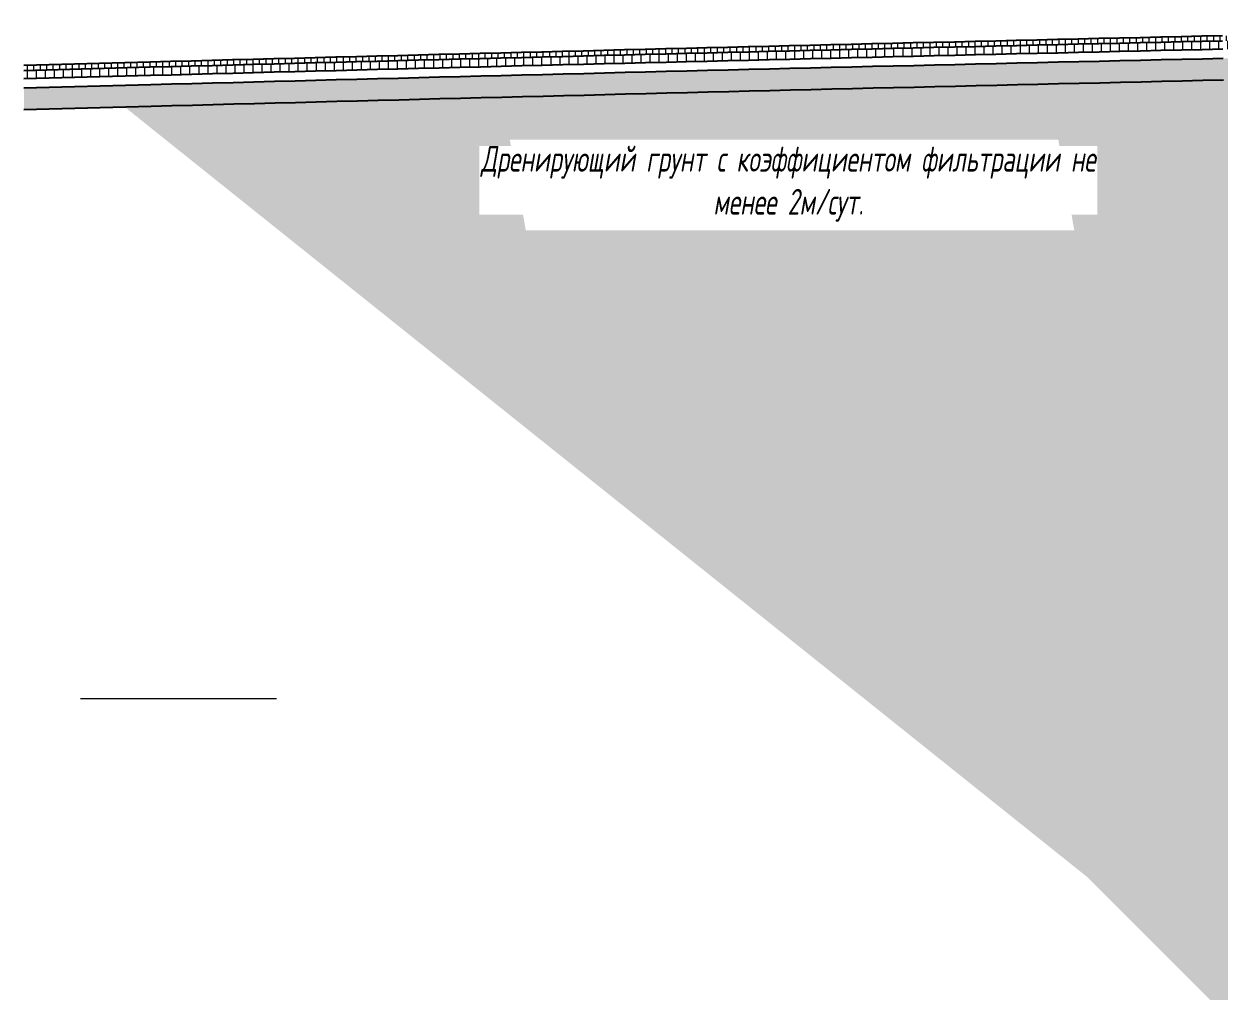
# Model space of a CAD drawing. Header units: millimetres. Extents: x 6546658 to 12951752, y -1354198 to 1102852.
# Drawn here: x 11531913 to 11543500, y 359 to 9823 of the extents above; entities that cross this region are included whole.
import ezdxf

# ---------------------------------------------------------------- set-up
doc = ezdxf.new("R2010")
doc.units = ezdxf.units.MM
doc.layers.get('Defpoints').update_dxf_attribs({"color": 254, "lineweight": 0})
doc.layers.add('Красный профиль', color=1, linetype='Continuous')
doc.layers.add('Основная', color=7, linetype='Continuous')
doc.layers.add('ТекстРазмеры', color=103, linetype='Continuous', lineweight=20)
doc.layers.add('Штриховка', color=2, linetype='Continuous', lineweight=5)
doc.styles.add('ГОСТ 2.304', font='CS_Gost2304.shx', dxfattribs={"width": 0.84, "oblique": 10})

msp = doc.modelspace()

# ---------------------------------------------------------------- hatches: boundary and pattern name
at = {"layer": 'Штриховка', "ltscale": 100, "transparency": 33554687}
h = msp.add_hatch(dxfattribs=at)
h.set_pattern_fill('ANSI31', color=256, scale=500, angle=45)
h.set_pattern_definition([(90, (5613010.597, -1940036.48), (-62.5, 0), [])])
h.paths.add_polyline_path([(11545532.8, 9751.1), (11545732.7, 9755.4), (11545854.4, 9758), (11545932.7, 9759.7), (11546132.6, 9764), (11546332.5, 9768.3), (11546532.5, 9772.5), (11546732.4, 9776.8), (11546932.3, 9781), (11547132.3, 9785.2), (11547332.2, 9789.4), (11547532.1, 9793.6), (11547732.1, 9797.8), (11547932, 9801.9), (11548131.9, 9806), (11548331.9, 9810.1), (11548531.8, 9814.2), (11548731.7, 9818.3), (11548931.7, 9822.4), (11548953.2, 9822.8), (11548953.2, 9772.8), (11548932.7, 9772.4), (11548732.8, 9768.3), (11548532.8, 9764.3), (11548332.9, 9760.2), (11548133, 9756), (11547933, 9751.9), (11547733.1, 9747.8), (11547533.2, 9743.6), (11547333.2, 9739.4), (11547133.3, 9735.2), (11546933.4, 9731), (11546733.4, 9726.8), (11546533.5, 9722.6), (11546333.6, 9718.3), (11546133.7, 9714), (11545933.7, 9709.7), (11545855.5, 9708), (11545733.8, 9705.4), (11545533.9, 9701.1), (11545333.9, 9696.8), (11545134, 9692.4), (11544934.1, 9688), (11544734.1, 9683.6), (11544534.2, 9679.2), (11544334.3, 9674.8), (11544134.4, 9670.4), (11543934.4, 9665.9), (11543734.5, 9661.5), (11543534.6, 9657), (11543334.6, 9652.5), (11543134.7, 9648), (11542934.8, 9643.5), (11542734.8, 9638.9), (11542534.9, 9634.3), (11542335, 9629.8), (11542135, 9625.2), (11541935.1, 9620.6), (11541735.2, 9615.9), (11541535.3, 9611.3), (11541335.3, 9606.6), (11541135.4, 9602), (11540935.5, 9597.3), (11540735.5, 9592.6), (11540535.6, 9587.8), (11540335.7, 9583.1), (11540135.7, 9578.3), (11539935.8, 9573.6), (11539735.9, 9568.8), (11539536, 9564), (11539336, 9559.2), (11539136.1, 9554.3), (11538936.2, 9549.5), (11538736.2, 9544.6), (11538536.3, 9539.7), (11538336.4, 9534.8), (11538136.4, 9529.9), (11537936.5, 9525), (11537736.6, 9520.1), (11537536.6, 9515.1), (11537336.7, 9510.1), (11537136.8, 9505.1), (11536936.9, 9500.1), (11536736.9, 9495.1), (11536537, 9490), (11536337.1, 9485), (11536137.1, 9479.9), (11535937.2, 9474.8), (11535737.3, 9469.7), (11535537.3, 9464.6), (11535337.4, 9459.5), (11535137.5, 9454.3), (11534937.5, 9449.1), (11534737.6, 9443.9), (11534697.8, 9442.9), (11534697.8, 9492.9), (11534736.3, 9493.9), (11534936.3, 9499.1), (11535136.2, 9504.3), (11535336.1, 9509.4), (11535536.1, 9514.6), (11535736, 9519.7), (11535935.9, 9524.8), (11536135.9, 9529.9), (11536335.8, 9535), (11536535.7, 9540), (11536735.7, 9545.1), (11536935.6, 9550.1), (11537135.5, 9555.1), (11537335.5, 9560.1), (11537535.4, 9565.1), (11537735.3, 9570), (11537935.3, 9575), (11538135.2, 9579.9), (11538335.1, 9584.8), (11538535.1, 9589.7), (11538735, 9594.6), (11538934.9, 9599.5), (11539134.9, 9604.3), (11539334.8, 9609.2), (11539534.8, 9614), (11539734.7, 9618.8), (11539934.6, 9623.6), (11540134.6, 9628.3), (11540334.5, 9633.1), (11540534.4, 9637.8), (11540734.4, 9642.6), (11540934.3, 9647.3), (11541134.2, 9651.9), (11541334.2, 9656.6), (11541534.1, 9661.3), (11541734, 9665.9), (11541934, 9670.5), (11542133.9, 9675.2), (11542333.8, 9679.8), (11542533.8, 9684.3), (11542733.7, 9688.9), (11542933.6, 9693.4), (11543133.6, 9698), (11543333.5, 9702.5), (11543533.4, 9707), (11543733.4, 9711.5), (11543933.3, 9715.9), (11544133.2, 9720.4), (11544333.2, 9724.8), (11544533.1, 9729.2), (11544733, 9733.6), (11544933, 9738), (11545132.9, 9742.4), (11545332.9, 9746.7)])
h.paths.add_polyline_path([(11531913, 9369.2), (11531913, 9419.2), (11533136.8, 9451.9), (11533336.8, 9457.2), (11533536.7, 9462.5), (11533736.6, 9467.8), (11533936.6, 9473), (11534136.5, 9478.3), (11534336.5, 9483.5), (11534536.4, 9488.7), (11534697.8, 9492.9), (11534697.8, 9442.9), (11534537.7, 9438.7), (11534337.8, 9433.5), (11534137.8, 9428.3), (11533937.9, 9423), (11533738, 9417.8), (11533538, 9412.5), (11533338.1, 9407.2), (11533138.2, 9401.9)])
h = msp.add_hatch(dxfattribs=at)
h.set_pattern_fill('ANSI31', color=256, scale=700, angle=45)
h.set_pattern_definition([(90, (5613010.6, -1940036.48), (-87.5, 0), [])])
h.paths.add_polyline_path([(11545134, 9692.4), (11545333.9, 9696.8), (11545533.9, 9701.1), (11545733.8, 9705.4), (11545855.5, 9708), (11545933.7, 9709.7), (11546133.7, 9714), (11546333.6, 9718.3), (11546533.5, 9722.6), (11546733.4, 9726.8), (11546933.4, 9731), (11547133.3, 9735.2), (11547333.2, 9739.4), (11547533.2, 9743.6), (11547733.1, 9747.8), (11547933, 9751.9), (11548133, 9756), (11548332.9, 9760.2), (11548532.8, 9764.3), (11548732.8, 9768.3), (11548932.7, 9772.4), (11548953.2, 9772.8), (11548953.2, 9692.8), (11548934.3, 9692.4), (11548734.4, 9688.4), (11548534.5, 9684.3), (11548334.5, 9680.2), (11548134.6, 9676.1), (11547934.7, 9671.9), (11547734.8, 9667.8), (11547534.8, 9663.6), (11547334.9, 9659.4), (11547135, 9655.2), (11546935.1, 9651), (11546735.1, 9646.8), (11546535.2, 9642.6), (11546335.3, 9638.3), (11546135.4, 9634), (11545935.4, 9629.7), (11545857.2, 9628.1), (11545735.5, 9625.4), (11545535.6, 9621.1), (11545335.7, 9616.8), (11545135.7, 9612.4), (11544935.8, 9608.1), (11544735.9, 9603.7), (11544536, 9599.3), (11544336.1, 9594.8), (11544136.1, 9590.4), (11543936.2, 9586), (11543736.3, 9581.5), (11543536.4, 9577), (11543336.4, 9572.5), (11543136.5, 9568), (11542936.6, 9563.5), (11542736.7, 9558.9), (11542536.7, 9554.4), (11542336.8, 9549.8), (11542136.9, 9545.2), (11541937, 9540.6), (11541737, 9536), (11541537.1, 9531.3), (11541337.2, 9526.7), (11541137.3, 9522), (11540937.3, 9517.3), (11540737.4, 9512.6), (11540537.5, 9507.9), (11540337.6, 9503.1), (11540137.6, 9498.4), (11539937.7, 9493.6), (11539737.8, 9488.8), (11539537.9, 9484), (11539337.9, 9479.2), (11539138, 9474.4), (11538938.1, 9469.5), (11538738.2, 9464.6), (11538538.3, 9459.8), (11538338.3, 9454.9), (11538138.4, 9450), (11537938.5, 9445), (11537738.6, 9440.1), (11537538.6, 9435.1), (11537338.7, 9430.1), (11537138.8, 9425.1), (11536938.9, 9420.1), (11536738.9, 9415.1), (11536539, 9410.1), (11536339.1, 9405), (11536139.2, 9399.9), (11535939.2, 9394.8), (11535739.3, 9389.7), (11535539.4, 9384.6), (11535339.5, 9379.5), (11535139.5, 9374.3), (11534939.6, 9369.2), (11534739.7, 9364), (11534697.8, 9362.9), (11534697.8, 9442.9), (11534737.6, 9443.9), (11534937.5, 9449.1), (11535137.5, 9454.3), (11535337.4, 9459.5), (11535537.3, 9464.6), (11535737.3, 9469.7), (11535937.2, 9474.8), (11536137.1, 9479.9), (11536337.1, 9485), (11536537, 9490), (11536736.9, 9495.1), (11536936.9, 9500.1), (11537136.8, 9505.1), (11537336.7, 9510.1), (11537536.6, 9515.1), (11537736.6, 9520.1), (11537936.5, 9525), (11538136.4, 9529.9), (11538336.4, 9534.8), (11538536.3, 9539.7), (11538736.2, 9544.6), (11538936.2, 9549.5), (11539136.1, 9554.3), (11539336, 9559.2), (11539536, 9564), (11539735.9, 9568.8), (11539935.8, 9573.6), (11540135.7, 9578.3), (11540335.7, 9583.1), (11540535.6, 9587.8), (11540735.5, 9592.6), (11540935.5, 9597.3), (11541135.4, 9602), (11541335.3, 9606.6), (11541535.3, 9611.3), (11541735.2, 9615.9), (11541935.1, 9620.6), (11542135, 9625.2), (11542335, 9629.8), (11542534.9, 9634.3), (11542734.8, 9638.9), (11542934.8, 9643.5), (11543134.7, 9648), (11543334.6, 9652.5), (11543534.6, 9657), (11543734.5, 9661.5), (11543934.4, 9665.9), (11544134.4, 9670.4), (11544334.3, 9674.8), (11544534.2, 9679.2), (11544734.1, 9683.6), (11544934.1, 9688)])
h.paths.add_polyline_path([(11531913, 9289.2), (11531913, 9369.2), (11533138.2, 9401.9), (11533338.1, 9407.2), (11533538, 9412.5), (11533738, 9417.8), (11533937.9, 9423), (11534137.8, 9428.3), (11534337.8, 9433.5), (11534537.7, 9438.7), (11534697.8, 9442.9), (11534697.8, 9362.9), (11534539.8, 9358.8), (11534339.8, 9353.6), (11534139.9, 9348.3), (11533940, 9343.1), (11533740.1, 9337.8), (11533540.1, 9332.5), (11533340.2, 9327.2), (11533140.3, 9321.9)])
h = msp.add_hatch(dxfattribs=at)
h.set_pattern_fill('AR-CONC', color=256, scale=45)
h.set_pattern_definition([(50, (5613010.6, -1940036.48), (322.767082, -28.238461), [33.75, -371.25]), (355, (5613010.6, -1940036.48), (-62.4381, 338.48646), [27, -297]), (100.4514445, (5613037.5, -1940038.83), (260.328981, 310.247996), [28.683086, -315.51395]), (46.1842, (5613010.6, -1939946.48), (480.2586, -74.483676), [50.625, -556.875]), (96.6356355, (5613050.6, -1939952.7), (420.597876, 438.35337), [43.024654, -473.271192]), (351.184164, (5613010.6, -1939946.5), (420.597875, 438.35337), [40.5, -445.5]), (21, (5613055.6, -1939968.98), (268.608173, -181.178501), [33.75, -371.25]), (326, (5613055.6, -1939968.98), (109.4919, 326.31752), [27, -297]), (71.451445, (5613077.98, -1939984.08), (378.10007, 145.139019), [28.683086, -315.51395]), (37.5, (5613010.6, -1940036.48), (5.4719349, 149.8022342), [0, -293.4, 0, -301.5, 0, -298.125]), (7.5, (5613010.6, -1940036.48), (118.381292, 177.4852703), [0, -171.9, 0, -286.65, 0, -113.625]), (327.5, (5612910.25, -1940036.48), (240.2200963, -10.1496923), [0, -112.5, 0, -351, 0, -465.75]), (317.5, (5612865.25, -1940036.48), (262.433776, 45.047242), [0, -146.25, 0, -233.1, 0, -330.75])])
h.paths.add_polyline_path([(11548953.2, 9602.8), (11549136, 9606.5), (11549336, 9610.5), (11549535.9, 9614.5), (11549735.8, 9618.5), (11549935.7, 9622.5), (11550135.6, 9626.5), (11550335.5, 9630.5), (11550535.5, 9634.4), (11550735.4, 9638.3), (11550935.3, 9642.2), (11551135.2, 9646.1), (11551335.1, 9650), (11551535, 9653.8), (11551735, 9657.7), (11551934.9, 9661.5), (11552134.8, 9665.3), (11552334.7, 9669.1), (11552534.6, 9672.9), (11552734.6, 9676.7), (11552934.5, 9680.4), (11553134.4, 9684.1), (11553334.3, 9687.9), (11553492.5, 9690.8), (11553492.5, 9627.9), (11548953.2, 9372.8)])
h.paths.add_polyline_path([(11543538.4, 9487), (11543738.3, 9491.5), (11543938.2, 9496), (11544138.1, 9500.4), (11544338, 9504.9), (11544538, 9509.3), (11544737.9, 9513.7), (11544937.8, 9518.1), (11545137.7, 9522.4), (11545337.6, 9526.8), (11545537.5, 9531.1), (11545737.5, 9535.5), (11545859.1, 9538.1), (11545937.4, 9539.8), (11546137.3, 9544.1), (11546337.2, 9548.3), (11546537.1, 9552.6), (11546737, 9556.8), (11546937, 9561.1), (11547136.9, 9565.3), (11547336.8, 9569.5), (11547536.7, 9573.6), (11547736.6, 9577.8), (11547936.5, 9581.9), (11548136.5, 9586.1), (11548336.4, 9590.2), (11548536.3, 9594.3), (11548736.2, 9598.4), (11548936.1, 9602.4), (11548953.2, 9602.8), (11548953.2, 9392.7), (11548940.4, 9392.5), (11548740.5, 9388.4), (11548540.6, 9384.3), (11548340.7, 9380.2), (11548140.8, 9376.1), (11547940.9, 9372), (11547741, 9367.8), (11547541.1, 9363.7), (11547341.2, 9359.5), (11547141.3, 9355.3), (11546941.4, 9351.1), (11546741.5, 9346.9), (11546541.6, 9342.6), (11546341.7, 9338.4), (11546141.8, 9334.1), (11545941.9, 9329.8), (11545863.7, 9328.1), (11545742, 9325.5), (11545542.1, 9321.2), (11545342.2, 9316.8), (11545142.3, 9312.5), (11544942.4, 9308.1), (11544742.5, 9303.7), (11544542.6, 9299.3), (11544342.7, 9294.9), (11544142.8, 9290.5), (11543942.9, 9286), (11543743, 9281.6), (11543543.1, 9277.1), (11543343.2, 9272.6), (11543143.3, 9268.1), (11542943.4, 9263.5), (11542743.5, 9259), (11542543.6, 9254.4), (11542343.7, 9249.9), (11542143.8, 9245.3), (11541943.9, 9240.7), (11541744, 9236), (11541544.1, 9231.4), (11541344.2, 9226.7), (11541144.3, 9222.1), (11540944.4, 9217.4), (11540744.5, 9212.7), (11540544.6, 9207.9), (11540344.7, 9203.2), (11540144.8, 9198.5), (11539944.9, 9193.7), (11539745, 9188.9), (11539545.1, 9184.1), (11539345.2, 9179.3), (11539145.3, 9174.5), (11538945.4, 9169.6), (11538745.5, 9164.7), (11538545.6, 9159.9), (11538345.7, 9155), (11538145.8, 9150), (11537945.9, 9145.1), (11537746, 9140.2), (11537546.1, 9135.2), (11537346.2, 9130.2), (11537146.3, 9125.2), (11536946.4, 9120.2), (11536746.5, 9115.2), (11536546.6, 9110.2), (11536346.7, 9105.1), (11536146.8, 9100), (11535946.9, 9094.9), (11535747, 9089.8), (11535547.1, 9084.7), (11535347.2, 9079.6), (11535147.3, 9074.4), (11534947.4, 9069.3), (11534747.5, 9064.1), (11534697.8, 9062.8), (11534697.8, 9272.9), (11534742, 9274), (11534941.9, 9279.2), (11535141.9, 9284.4), (11535341.8, 9289.5), (11535541.7, 9294.6), (11535741.6, 9299.8), (11535941.5, 9304.9), (11536141.4, 9310), (11536341.4, 9315), (11536541.3, 9320.1), (11536741.2, 9325.1), (11536941.1, 9330.2), (11537141, 9335.2), (11537340.9, 9340.2), (11537540.9, 9345.1), (11537740.8, 9350.1), (11537940.7, 9355.1), (11538140.6, 9360), (11538340.5, 9364.9), (11538540.4, 9369.8), (11538740.4, 9374.7), (11538940.3, 9379.5), (11539140.2, 9384.4), (11539340.1, 9389.2), (11539540, 9394), (11539739.9, 9398.8), (11539939.9, 9403.6), (11540139.8, 9408.4), (11540339.7, 9413.2), (11540539.6, 9417.9), (11540739.5, 9422.6), (11540939.5, 9427.3), (11541139.4, 9432), (11541339.3, 9436.7), (11541539.2, 9441.3), (11541739.1, 9446), (11541939, 9450.6), (11542139, 9455.2), (11542338.9, 9459.8), (11542538.8, 9464.4), (11542738.7, 9468.9), (11542938.6, 9473.5), (11543138.5, 9478), (11543338.5, 9482.5)])
h.paths.add_polyline_path([(11531913, 8989.1), (11531913, 9199.1), (11533142.7, 9231.9), (11533342.6, 9237.3), (11533542.5, 9242.6), (11533742.4, 9247.8), (11533942.4, 9253.1), (11534142.3, 9258.3), (11534342.2, 9263.6), (11534542.1, 9268.8), (11534697.8, 9272.9), (11534697.8, 9062.8), (11534547.6, 9058.9), (11534347.7, 9053.7), (11534147.8, 9048.4), (11533947.9, 9043.2), (11533748, 9037.9), (11533548.1, 9032.6), (11533348.2, 9027.3), (11533148.3, 9022)])
at = {"layer": 'Штриховка', "ltscale": 20, "transparency": 33554687}
h = msp.add_hatch(dxfattribs=at)
h.set_pattern_fill('AR-SAND', color=256, scale=100, angle=45)
h.set_pattern_definition([(82.5, (9566900.54, 5632748.05), (-140.7013184, 131.7927123), [0, -152, 0, -170, 0, -162.5]), (52.5, (9566900.54, 5632748.05), (-74.413751, 324.697973), [0, -82, 0, -137, 0, -52.5]), (12.5, (9566813.57, 5632661.07), (219.8029273, 220.6032383), [0, -50, 0, -180, 0, -235]), (2.5, (9566813.57, 5632661.07), (150.504216, 274.626285), [0, -25, 0, -118, 0, -135])])
edge = h.paths.add_edge_path()
edge.add_line((11532892.8, 9015.2), (11534747.5, 9064.1))
edge.add_line((11534747.5, 9064.1), (11534947.4, 9069.3))
edge.add_line((11534947.4, 9069.3), (11535147.3, 9074.4))
edge.add_line((11535147.3, 9074.4), (11535347.2, 9079.6))
edge.add_line((11535347.2, 9079.6), (11535547.1, 9084.7))
edge.add_line((11535547.1, 9084.7), (11535747, 9089.8))
edge.add_line((11535747, 9089.8), (11535946.9, 9094.9))
edge.add_line((11535946.9, 9094.9), (11536146.8, 9100))
edge.add_line((11536146.8, 9100), (11536346.7, 9105.1))
edge.add_line((11536346.7, 9105.1), (11536546.6, 9110.2))
edge.add_line((11536546.6, 9110.2), (11536746.5, 9115.2))
edge.add_line((11536746.5, 9115.2), (11536946.4, 9120.2))
edge.add_line((11536946.4, 9120.2), (11537146.3, 9125.2))
edge.add_line((11537146.3, 9125.2), (11537346.2, 9130.2))
edge.add_line((11537346.2, 9130.2), (11537546.1, 9135.2))
edge.add_line((11537546.1, 9135.2), (11537746, 9140.2))
edge.add_line((11537746, 9140.2), (11537945.9, 9145.1))
edge.add_line((11537945.9, 9145.1), (11538145.8, 9150))
edge.add_line((11538145.8, 9150), (11538345.7, 9155))
edge.add_line((11538345.7, 9155), (11538545.6, 9159.9))
edge.add_line((11538545.6, 9159.9), (11538745.5, 9164.7))
edge.add_line((11538745.5, 9164.7), (11538945.4, 9169.6))
edge.add_line((11538945.4, 9169.6), (11539145.3, 9174.5))
edge.add_line((11539145.3, 9174.5), (11539345.2, 9179.3))
edge.add_line((11539345.2, 9179.3), (11539545.1, 9184.1))
edge.add_line((11539545.1, 9184.1), (11539745, 9188.9))
edge.add_line((11539745, 9188.9), (11539944.9, 9193.7))
edge.add_line((11539944.9, 9193.7), (11540144.8, 9198.5))
edge.add_line((11540144.8, 9198.5), (11540344.7, 9203.2))
edge.add_line((11540344.7, 9203.2), (11540544.6, 9207.9))
edge.add_line((11540544.6, 9207.9), (11540744.5, 9212.7))
edge.add_line((11540744.5, 9212.7), (11540944.4, 9217.4))
edge.add_line((11540944.4, 9217.4), (11541144.3, 9222.1))
edge.add_line((11541144.3, 9222.1), (11541344.2, 9226.7))
edge.add_line((11541344.2, 9226.7), (11541544.1, 9231.4))
edge.add_line((11541544.1, 9231.4), (11541744, 9236))
edge.add_line((11541744, 9236), (11541943.9, 9240.7))
edge.add_line((11541943.9, 9240.7), (11542143.8, 9245.3))
edge.add_line((11542143.8, 9245.3), (11542343.7, 9249.9))
edge.add_line((11542343.7, 9249.9), (11542543.6, 9254.4))
edge.add_line((11542543.6, 9254.4), (11542743.5, 9259))
edge.add_line((11542743.5, 9259), (11542943.4, 9263.5))
edge.add_line((11542943.4, 9263.5), (11543143.3, 9268.1))
edge.add_line((11543143.3, 9268.1), (11543343.2, 9272.6))
edge.add_line((11543343.2, 9272.6), (11543543.1, 9277.1))
edge.add_line((11543543.1, 9277.1), (11543743, 9281.6))
edge.add_line((11543743, 9281.6), (11543942.9, 9286))
edge.add_line((11543942.9, 9286), (11544142.8, 9290.5))
edge.add_line((11544142.8, 9290.5), (11544342.7, 9294.9))
edge.add_line((11544342.7, 9294.9), (11544542.6, 9299.3))
edge.add_line((11544542.6, 9299.3), (11544742.5, 9303.7))
edge.add_line((11544742.5, 9303.7), (11544942.4, 9308.1))
edge.add_line((11544942.4, 9308.1), (11545142.3, 9312.5))
edge.add_line((11545142.3, 9312.5), (11545342.2, 9316.8))
edge.add_line((11545342.2, 9316.8), (11545542.1, 9321.2))
edge.add_line((11545542.1, 9321.2), (11545742, 9325.5))
edge.add_line((11545742, 9325.5), (11545863.7, 9328.1))
edge.add_line((11545863.7, 9328.1), (11545941.9, 9329.8))
edge.add_line((11545941.9, 9329.8), (11546141.8, 9334.1))
edge.add_line((11546141.8, 9334.1), (11546341.7, 9338.4))
edge.add_line((11546341.7, 9338.4), (11546541.6, 9342.6))
edge.add_line((11546541.6, 9342.6), (11546741.5, 9346.9))
edge.add_line((11546741.5, 9346.9), (11546941.4, 9351.1))
edge.add_line((11546941.4, 9351.1), (11547141.3, 9355.3))
edge.add_line((11547141.3, 9355.3), (11547341.2, 9359.5))
edge.add_line((11547341.2, 9359.5), (11547541.1, 9363.7))
edge.add_line((11547541.1, 9363.7), (11547741, 9367.8))
edge.add_line((11547741, 9367.8), (11547940.9, 9372))
edge.add_line((11547940.9, 9372), (11548140.8, 9376.1))
edge.add_line((11548140.8, 9376.1), (11548340.7, 9380.2))
edge.add_line((11548340.7, 9380.2), (11548540.6, 9384.3))
edge.add_line((11548540.6, 9384.3), (11548740.5, 9388.4))
edge.add_line((11548740.5, 9388.4), (11548940.4, 9392.5))
edge.add_line((11548940.4, 9392.5), (11548953.2, 9392.7))
edge.add_line((11548953.2, 9392.7), (11548953.2, 9372.8))
edge.add_line((11548953.2, 9372.8), (11548953.2, 9370.7))
edge.add_line((11548953.2, 9370.7), (11548953.2, 8971))
edge.add_line((11548953.2, 8971), (11548953.2, 8521))
edge.add_line((11548953.2, 8521), (11548768.3, 8521))
edge.add_line((11548768.3, 8521), (11548230.4, 8021))
edge.add_line((11548230.4, 8021), (11550332.7, 8021))
edge.add_line((11550332.7, 8021), (11550076.7, 8258.9))
edge.add_line((11550076.7, 8258.9), (11553775.2, 8258.9))
edge.add_line((11553775.2, 8258.9), (11553808.2, 8258.9))
edge.add_line((11553808.2, 8258.9), (11553808.2, 8058.9))
edge.add_line((11553808.2, 8058.9), (11553812.2, 7858.9))
edge.add_line((11553812.2, 7858.9), (11553841.2, 7858.9))
edge.add_line((11553841.2, 7858.9), (11553841.2, 7658.9))
edge.add_line((11553841.2, 7658.9), (11553845.2, 7458.9))
edge.add_line((11553845.2, 7458.9), (11553874.2, 7458.9))
edge.add_line((11553874.2, 7458.9), (11553874.2, 7258.9))
edge.add_line((11553874.2, 7258.9), (11553878.2, 7058.9))
edge.add_line((11553878.2, 7058.9), (11553907.2, 7058.9))
edge.add_line((11553907.2, 7058.9), (11553907.2, 6858.9))
edge.add_line((11553907.2, 6858.9), (11553911.2, 6658.9))
edge.add_line((11553911.2, 6658.9), (11553940.2, 6658.9))
edge.add_line((11553940.2, 6658.9), (11553940.2, 6458.9))
edge.add_line((11553940.2, 6458.9), (11553944.2, 6258.9))
edge.add_line((11553944.2, 6258.9), (11553973.2, 6258.9))
edge.add_line((11553973.2, 6258.9), (11553973.2, 6058.9))
edge.add_line((11553973.2, 6058.9), (11553977.2, 5858.9))
edge.add_line((11553977.2, 5858.9), (11554006.2, 5858.9))
edge.add_line((11554006.2, 5858.9), (11554006.2, 5658.9))
edge.add_line((11554006.2, 5658.9), (11554010.2, 5458.9))
edge.add_line((11554010.2, 5458.9), (11554039.2, 5458.9))
edge.add_line((11554039.2, 5458.9), (11554039.2, 5258.9))
edge.add_line((11554039.2, 5258.9), (11554043.2, 5058.9))
edge.add_line((11554043.2, 5058.9), (11554072.2, 5058.9))
edge.add_line((11554072.2, 5058.9), (11554072.2, 4858.9))
edge.add_line((11554072.2, 4858.9), (11554076.2, 4658.9))
edge.add_line((11554076.2, 4658.9), (11554105.2, 4658.9))
edge.add_line((11554105.2, 4658.9), (11554105.2, 4458.9))
edge.add_line((11554105.2, 4458.9), (11554109.2, 4258.9))
edge.add_line((11554109.2, 4258.9), (11554138.2, 4258.9))
edge.add_line((11554138.2, 4258.9), (11554138.2, 4058.9))
edge.add_line((11554138.2, 4058.9), (11554142.2, 3858.9))
edge.add_line((11554142.2, 3858.9), (11554171.2, 3858.9))
edge.add_line((11554171.2, 3858.9), (11554171.2, 3658.9))
edge.add_line((11554171.2, 3658.9), (11554175.2, 3458.9))
edge.add_line((11554175.2, 3458.9), (11554204.2, 3458.9))
edge.add_line((11554204.2, 3458.9), (11554204.2, 3258.9))
edge.add_line((11554204.2, 3258.9), (11554208.2, 3058.9))
edge.add_line((11554208.2, 3058.9), (11554237.2, 3058.9))
edge.add_line((11554237.2, 3058.9), (11554237.2, 2858.9))
edge.add_line((11554237.2, 2858.9), (11554241.2, 2658.9))
edge.add_line((11554241.2, 2658.9), (11554270.2, 2658.9))
edge.add_line((11554270.2, 2658.9), (11554270.2, 2458.9))
edge.add_line((11554270.2, 2458.9), (11554274.2, 2258.9))
edge.add_line((11554274.2, 2258.9), (11554272.3, 2258.9))
edge.add_line((11554272.3, 2258.9), (11554272.3, 2098.9))
edge.add_line((11554272.3, 2098.9), (11554251.4, 2098.9))
edge.add_arc((11554171.4, 2098.9), 80, 360, 540)
edge.add_arc((11554171.4, 2098.9), 80, 180, 308.04516)
edge.add_line((11554220.7, 2035.9), (11554307.2, 2035.9))
edge.add_line((11554307.2, 2035.9), (11554307.2, 1858.9))
edge.add_line((11554307.2, 1858.9), (11554336.2, 1858.9))
edge.add_line((11554336.2, 1858.9), (11554336.2, 1658.9))
edge.add_line((11554336.2, 1658.9), (11554340.2, 1458.9))
edge.add_line((11554340.2, 1458.9), (11554369.2, 1458.9))
edge.add_line((11554369.2, 1458.9), (11554369.2, 1258.9))
edge.add_line((11554369.2, 1258.9), (11554071.2, 1258.9))
edge.add_line((11554071.2, 1258.9), (11554071.2, 658.9))
edge.add_line((11554071.2, 658.9), (11553921.2, 658.9))
edge.add_line((11553921.2, 658.9), (11553921.2, 558.9))
edge.add_line((11553921.2, 558.9), (11553721.2, 558.9))
edge.add_line((11553721.2, 558.9), (11553921.2, 358.9))
edge.add_line((11553921.2, 358.9), (11543414.2, 358.9))
edge.add_line((11543414.2, 358.9), (11542218.7, 1554.4))
edge.add_line((11542218.7, 1554.4), (11532892.8, 9015.2))
h.paths.add_polyline_path([(11547306.8, 8403.1), (11547306.8, 8958.6), (11547679.9, 9024.4), (11547679.9, 8468.9)], flags=16)
h.paths.add_polyline_path([(11547846.6, 8420.5), (11547846.6, 8955), (11548230, 9022.6), (11548230, 8488.1)], flags=16)
h.paths.add_polyline_path([(11551572.4, 7363.9), (11550313.5, 7364.2), (11550243.9, 7759.5), (11551502.8, 7759.2)], flags=16)
h.paths.add_polyline_path([(11549983.8, 6464.3), (11548625.1, 6464.3), (11548557.9, 6845.2), (11549916.7, 6845.2)], flags=16)
h.paths.add_polyline_path([(11547494.1, 7315.8), (11547494.1, 7871.3), (11547867.2, 7937.1), (11547867.2, 7381.6)], flags=16)
h.paths.add_polyline_path([(11549555.7, 3844.4), (11548753.5, 3844.4), (11548687.7, 4217.5), (11549489.9, 4217.5)], flags=16)
h.paths.add_polyline_path([(11542095.9, 7822.5), (11536778.6, 7822.5), (11536623.6, 8701.9), (11541940.8, 8701.9)], flags=16)

# ---------------------------------------------------------------- linework, layer by layer
at = {"layer": 'Defpoints', "ltscale": 50}
msp.add_line((11534361.5, 3279), (11532461.5, 3279), dxfattribs=at)
at = {"layer": 'Красный профиль', "linetype": 'Continuous', "elevation": 0, "flags": 128}
msp.add_lwpolyline([(11543533.4, 9707), (11543333.5, 9702.5), (11543133.6, 9698), (11542933.6, 9693.4), (11542733.7, 9688.9), (11542533.8, 9684.3), (11542333.8, 9679.8), (11542133.9, 9675.2), (11541934, 9670.5), (11541734, 9665.9), (11541534.1, 9661.3), (11541334.2, 9656.6), (11541134.2, 9651.9), (11540934.3, 9647.3), (11540734.4, 9642.6), (11540534.4, 9637.8), (11540334.5, 9633.1), (11540134.6, 9628.3), (11539934.6, 9623.6), (11539734.7, 9618.8), (11539534.8, 9614), (11539334.8, 9609.2), (11539134.9, 9604.3), (11538934.9, 9599.5), (11538735, 9594.6), (11538535.1, 9589.7), (11538335.1, 9584.8), (11538135.2, 9579.9), (11537935.3, 9575), (11537735.3, 9570), (11537535.4, 9565.1), (11537335.5, 9560.1), (11537135.5, 9555.1), (11536935.6, 9550.1), (11536735.7, 9545.1), (11536535.7, 9540), (11536335.8, 9535), (11536135.9, 9529.9), (11535935.9, 9524.8), (11535736, 9519.7), (11535536.1, 9514.6), (11535336.1, 9509.4), (11535136.2, 9504.3), (11534936.3, 9499.1), (11534736.3, 9493.9), (11534536.4, 9488.7), (11534336.5, 9483.5), (11534136.5, 9478.3), (11533936.6, 9473), (11533736.6, 9467.8), (11533536.7, 9462.5), (11533336.8, 9457.2), (11533136.8, 9451.9), (11531913, 9419.2)], dxfattribs=at)
msp.add_lwpolyline([(11543533.4, 9707), (11543333.5, 9702.5), (11543133.6, 9698), (11542933.6, 9693.4), (11542733.7, 9688.9), (11542533.8, 9684.3), (11542333.8, 9679.8), (11542133.9, 9675.2), (11541934, 9670.5), (11541734, 9665.9), (11541534.1, 9661.3), (11541334.2, 9656.6), (11541134.2, 9651.9), (11540934.3, 9647.3), (11540734.4, 9642.6), (11540534.4, 9637.8), (11540334.5, 9633.1), (11540134.6, 9628.3), (11539934.6, 9623.6), (11539734.7, 9618.8), (11539534.8, 9614), (11539334.8, 9609.2), (11539134.9, 9604.3), (11538934.9, 9599.5), (11538735, 9594.6), (11538535.1, 9589.7), (11538335.1, 9584.8), (11538135.2, 9579.9), (11537935.3, 9575), (11537735.3, 9570), (11537535.4, 9565.1), (11537335.5, 9560.1), (11537135.5, 9555.1), (11536935.6, 9550.1), (11536735.7, 9545.1), (11536535.7, 9540), (11536335.8, 9535), (11536135.9, 9529.9), (11535935.9, 9524.8), (11535736, 9519.7), (11535536.1, 9514.6), (11535336.1, 9509.4), (11535136.2, 9504.3), (11534936.3, 9499.1), (11534736.3, 9493.9), (11534536.4, 9488.7), (11534336.5, 9483.5), (11534136.5, 9478.3), (11533936.6, 9473), (11533736.6, 9467.8), (11533536.7, 9462.5), (11533336.8, 9457.2), (11533136.8, 9451.9), (11531913, 9419.2)], dxfattribs=at)
at = {"layer": 'Основная', "linetype": 'Continuous', "elevation": 0, "flags": 128}
for points in [[(11543534.6, 9707), (11543334.6, 9702.5), (11543134.7, 9698), (11542934.8, 9693.5), (11542734.8, 9688.9), (11542534.9, 9684.3), (11542335, 9679.8), (11542135, 9675.2), (11541935.1, 9670.6), (11541735.2, 9665.9), (11541535.3, 9661.3), (11541335.3, 9656.6), (11541135.4, 9652), (11540935.5, 9647.3), (11540735.5, 9642.6), (11540535.6, 9637.8), (11540335.7, 9633.1), (11540135.7, 9628.3), (11539935.8, 9623.6), (11539735.9, 9618.8), (11539536, 9614), (11539336, 9609.2), (11539136.1, 9604.3), (11538936.2, 9599.5), (11538736.2, 9594.6), (11538536.3, 9589.7), (11538336.4, 9584.8), (11538136.4, 9579.9), (11537936.5, 9575), (11537736.6, 9570.1), (11537536.6, 9565.1), (11537336.7, 9560.1), (11537136.8, 9555.1), (11536936.9, 9550.1), (11536736.9, 9545.1), (11536537, 9540), (11536337.1, 9535), (11536137.1, 9529.9), (11535937.2, 9524.8), (11535737.3, 9519.7), (11535537.3, 9514.6), (11535337.4, 9509.5), (11535137.5, 9504.3), (11534937.5, 9499.1), (11534737.6, 9493.9), (11534537.7, 9488.7), (11534337.8, 9483.5), (11534137.8, 9478.3), (11533937.9, 9473), (11533738, 9467.8), (11533538, 9462.5), (11533338.1, 9457.2), (11533138.2, 9451.9), (11531913, 9419.2)], [(11543534.6, 9657), (11543334.6, 9652.5), (11543134.7, 9648), (11542934.8, 9643.5), (11542734.8, 9638.9), (11542534.9, 9634.3), (11542335, 9629.8), (11542135, 9625.2), (11541935.1, 9620.6), (11541735.2, 9615.9), (11541535.3, 9611.3), (11541335.3, 9606.6), (11541135.4, 9602), (11540935.5, 9597.3), (11540735.5, 9592.6), (11540535.6, 9587.8), (11540335.7, 9583.1), (11540135.7, 9578.3), (11539935.8, 9573.6), (11539735.9, 9568.8), (11539536, 9564), (11539336, 9559.2), (11539136.1, 9554.3), (11538936.2, 9549.5), (11538736.2, 9544.6), (11538536.3, 9539.7), (11538336.4, 9534.8), (11538136.4, 9529.9), (11537936.5, 9525), (11537736.6, 9520.1), (11537536.6, 9515.1), (11537336.7, 9510.1), (11537136.8, 9505.1), (11536936.9, 9500.1), (11536736.9, 9495.1), (11536537, 9490), (11536337.1, 9485), (11536137.1, 9479.9), (11535937.2, 9474.8), (11535737.3, 9469.7), (11535537.3, 9464.6), (11535337.4, 9459.5), (11535137.5, 9454.3), (11534937.5, 9449.1), (11534737.6, 9443.9), (11534537.7, 9438.7), (11534337.8, 9433.5), (11534137.8, 9428.3), (11533937.9, 9423), (11533738, 9417.8), (11533538, 9412.5), (11533338.1, 9407.2), (11533138.2, 9401.9), (11531913, 9369.2)], [(11543534.6, 9657), (11543334.6, 9652.5), (11543134.7, 9648), (11542934.8, 9643.5), (11542734.8, 9638.9), (11542534.9, 9634.3), (11542335, 9629.8), (11542135, 9625.2), (11541935.1, 9620.6), (11541735.2, 9615.9), (11541535.3, 9611.3), (11541335.3, 9606.6), (11541135.4, 9602), (11540935.5, 9597.3), (11540735.5, 9592.6), (11540535.6, 9587.8), (11540335.7, 9583.1), (11540135.7, 9578.3), (11539935.8, 9573.6), (11539735.9, 9568.8), (11539536, 9564), (11539336, 9559.2), (11539136.1, 9554.3), (11538936.2, 9549.5), (11538736.2, 9544.6), (11538536.3, 9539.7), (11538336.4, 9534.8), (11538136.4, 9529.9), (11537936.5, 9525), (11537736.6, 9520.1), (11537536.6, 9515.1), (11537336.7, 9510.1), (11537136.8, 9505.1), (11536936.9, 9500.1), (11536736.9, 9495.1), (11536537, 9490), (11536337.1, 9485), (11536137.1, 9479.9), (11535937.2, 9474.8), (11535737.3, 9469.7), (11535537.3, 9464.6), (11535337.4, 9459.5), (11535137.5, 9454.3), (11534937.5, 9449.1), (11534737.6, 9443.9), (11534537.7, 9438.7), (11534337.8, 9433.5), (11534137.8, 9428.3), (11533937.9, 9423), (11533738, 9417.8), (11533538, 9412.5), (11533338.1, 9407.2), (11533138.2, 9401.9), (11531913, 9369.2)], [(11543536.4, 9577), (11543336.4, 9572.5), (11543136.5, 9568), (11542936.6, 9563.5), (11542736.7, 9558.9), (11542536.7, 9554.4), (11542336.8, 9549.8), (11542136.9, 9545.2), (11541937, 9540.6), (11541737, 9536), (11541537.1, 9531.3), (11541337.2, 9526.7), (11541137.3, 9522), (11540937.3, 9517.3), (11540737.4, 9512.6), (11540537.5, 9507.9), (11540337.6, 9503.1), (11540137.6, 9498.4), (11539937.7, 9493.6), (11539737.8, 9488.8), (11539537.9, 9484), (11539337.9, 9479.2), (11539138, 9474.4), (11538938.1, 9469.5), (11538738.2, 9464.6), (11538538.3, 9459.8), (11538338.3, 9454.9), (11538138.4, 9450), (11537938.5, 9445), (11537738.6, 9440.1), (11537538.6, 9435.1), (11537338.7, 9430.1), (11537138.8, 9425.1), (11536938.9, 9420.1), (11536738.9, 9415.1), (11536539, 9410.1), (11536339.1, 9405), (11536139.2, 9399.9), (11535939.2, 9394.8), (11535739.3, 9389.7), (11535539.4, 9384.6), (11535339.5, 9379.5), (11535139.5, 9374.3), (11534939.6, 9369.2), (11534739.7, 9364), (11534539.8, 9358.8), (11534339.8, 9353.6), (11534139.9, 9348.3), (11533940, 9343.1), (11533740.1, 9337.8), (11533540.1, 9332.5), (11533340.2, 9327.2), (11533140.3, 9321.9), (11531913, 9289.2)], [(11543536.4, 9577), (11543336.4, 9572.5), (11543136.5, 9568), (11542936.6, 9563.5), (11542736.7, 9558.9), (11542536.7, 9554.4), (11542336.8, 9549.8), (11542136.9, 9545.2), (11541937, 9540.6), (11541737, 9536), (11541537.1, 9531.3), (11541337.2, 9526.7), (11541137.3, 9522), (11540937.3, 9517.3), (11540737.4, 9512.6), (11540537.5, 9507.9), (11540337.6, 9503.1), (11540137.6, 9498.4), (11539937.7, 9493.6), (11539737.8, 9488.8), (11539537.9, 9484), (11539337.9, 9479.2), (11539138, 9474.4), (11538938.1, 9469.5), (11538738.2, 9464.6), (11538538.3, 9459.8), (11538338.3, 9454.9), (11538138.4, 9450), (11537938.5, 9445), (11537738.6, 9440.1), (11537538.6, 9435.1), (11537338.7, 9430.1), (11537138.8, 9425.1), (11536938.9, 9420.1), (11536738.9, 9415.1), (11536539, 9410.1), (11536339.1, 9405), (11536139.2, 9399.9), (11535939.2, 9394.8), (11535739.3, 9389.7), (11535539.4, 9384.6), (11535339.5, 9379.5), (11535139.5, 9374.3), (11534939.6, 9369.2), (11534739.7, 9364), (11534539.8, 9358.8), (11534339.8, 9353.6), (11534139.9, 9348.3), (11533940, 9343.1), (11533740.1, 9337.8), (11533540.1, 9332.5), (11533340.2, 9327.2), (11533140.3, 9321.9), (11531913, 9289.2)], [(11543538.4, 9487), (11543338.5, 9482.5), (11543138.5, 9478), (11542938.6, 9473.5), (11542738.7, 9468.9), (11542538.8, 9464.4), (11542338.9, 9459.8), (11542139, 9455.2), (11541939, 9450.6), (11541739.1, 9446), (11541539.2, 9441.3), (11541339.3, 9436.7), (11541139.4, 9432), (11540939.5, 9427.3), (11540739.5, 9422.6), (11540539.6, 9417.9), (11540339.7, 9413.2), (11540139.8, 9408.4), (11539939.9, 9403.6), (11539739.9, 9398.8), (11539540, 9394), (11539340.1, 9389.2), (11539140.2, 9384.4), (11538940.3, 9379.5), (11538740.4, 9374.7), (11538540.4, 9369.8), (11538340.5, 9364.9), (11538140.6, 9360), (11537940.7, 9355.1), (11537740.8, 9350.1), (11537540.9, 9345.1), (11537340.9, 9340.2), (11537141, 9335.2), (11536941.1, 9330.2), (11536741.2, 9325.1), (11536541.3, 9320.1), (11536341.4, 9315), (11536141.4, 9310), (11535941.5, 9304.9), (11535741.6, 9299.8), (11535541.7, 9294.6), (11535341.8, 9289.5), (11535141.9, 9284.4), (11534941.9, 9279.2), (11534742, 9274), (11534542.1, 9268.8), (11534342.2, 9263.6), (11534142.3, 9258.3), (11533942.4, 9253.1), (11533742.4, 9247.8), (11533542.5, 9242.6), (11533342.6, 9237.3), (11533142.7, 9231.9), (11531913, 9199.2)], [(11543538.4, 9487), (11543338.5, 9482.5), (11543138.5, 9478), (11542938.6, 9473.5), (11542738.7, 9468.9), (11542538.8, 9464.4), (11542338.9, 9459.8), (11542139, 9455.2), (11541939, 9450.6), (11541739.1, 9446), (11541539.2, 9441.3), (11541339.3, 9436.7), (11541139.4, 9432), (11540939.5, 9427.3), (11540739.5, 9422.6), (11540539.6, 9417.9), (11540339.7, 9413.2), (11540139.8, 9408.4), (11539939.9, 9403.6), (11539739.9, 9398.8), (11539540, 9394), (11539340.1, 9389.2), (11539140.2, 9384.4), (11538940.3, 9379.5), (11538740.4, 9374.7), (11538540.4, 9369.8), (11538340.5, 9364.9), (11538140.6, 9360), (11537940.7, 9355.1), (11537740.8, 9350.1), (11537540.9, 9345.1), (11537340.9, 9340.2), (11537141, 9335.2), (11536941.1, 9330.2), (11536741.2, 9325.1), (11536541.3, 9320.1), (11536341.4, 9315), (11536141.4, 9310), (11535941.5, 9304.9), (11535741.6, 9299.8), (11535541.7, 9294.6), (11535341.8, 9289.5), (11535141.9, 9284.4), (11534941.9, 9279.2), (11534742, 9274), (11534542.1, 9268.8), (11534342.2, 9263.6), (11534142.3, 9258.3), (11533942.4, 9253.1), (11533742.4, 9247.8), (11533542.5, 9242.6), (11533342.6, 9237.3), (11533142.7, 9231.9), (11531913, 9199.2)], [(11543543.1, 9277.1), (11543343.2, 9272.6), (11543143.3, 9268.1), (11542943.4, 9263.5), (11542743.5, 9259), (11542543.6, 9254.4), (11542343.7, 9249.9), (11542143.8, 9245.3), (11541943.9, 9240.7), (11541744, 9236), (11541544.1, 9231.4), (11541344.2, 9226.7), (11541144.3, 9222.1), (11540944.4, 9217.4), (11540744.5, 9212.7), (11540544.6, 9207.9), (11540344.7, 9203.2), (11540144.8, 9198.5), (11539944.9, 9193.7), (11539745, 9188.9), (11539545.1, 9184.1), (11539345.2, 9179.3), (11539145.3, 9174.5), (11538945.4, 9169.6), (11538745.5, 9164.7), (11538545.6, 9159.9), (11538345.7, 9155), (11538145.8, 9150), (11537945.9, 9145.1), (11537746, 9140.2), (11537546.1, 9135.2), (11537346.2, 9130.2), (11537146.3, 9125.2), (11536946.4, 9120.2), (11536746.5, 9115.2), (11536546.6, 9110.2), (11536346.7, 9105.1), (11536146.8, 9100), (11535946.9, 9094.9), (11535747, 9089.8), (11535547.1, 9084.7), (11535347.2, 9079.6), (11535147.3, 9074.4), (11534947.4, 9069.3), (11534747.5, 9064.1), (11534547.6, 9058.9), (11534347.7, 9053.7), (11534147.8, 9048.4), (11533947.9, 9043.2), (11533748, 9037.9), (11533548.1, 9032.6), (11533348.2, 9027.3), (11533148.3, 9022), (11531913, 8989.1)], [(11543543.1, 9277.1), (11543343.2, 9272.6), (11543143.3, 9268.1), (11542943.4, 9263.5), (11542743.5, 9259), (11542543.6, 9254.4), (11542343.7, 9249.9), (11542143.8, 9245.3), (11541943.9, 9240.7), (11541744, 9236), (11541544.1, 9231.4), (11541344.2, 9226.7), (11541144.3, 9222.1), (11540944.4, 9217.4), (11540744.5, 9212.7), (11540544.6, 9207.9), (11540344.7, 9203.2), (11540144.8, 9198.5), (11539944.9, 9193.7), (11539745, 9188.9), (11539545.1, 9184.1), (11539345.2, 9179.3), (11539145.3, 9174.5), (11538945.4, 9169.6), (11538745.5, 9164.7), (11538545.6, 9159.9), (11538345.7, 9155), (11538145.8, 9150), (11537945.9, 9145.1), (11537746, 9140.2), (11537546.1, 9135.2), (11537346.2, 9130.2), (11537146.3, 9125.2), (11536946.4, 9120.2), (11536746.5, 9115.2), (11536546.6, 9110.2), (11536346.7, 9105.1), (11536146.8, 9100), (11535946.9, 9094.9), (11535747, 9089.8), (11535547.1, 9084.7), (11535347.2, 9079.6), (11535147.3, 9074.4), (11534947.4, 9069.3), (11534747.5, 9064.1), (11534547.6, 9058.9), (11534347.7, 9053.7), (11534147.8, 9048.4), (11533947.9, 9043.2), (11533748, 9037.9), (11533548.1, 9032.6), (11533348.2, 9027.3), (11533148.3, 9022), (11531913, 8989.1)]]:
    msp.add_lwpolyline(points, dxfattribs=at)

# ---------------------------------------------------------------- next in the draw order: texts
at = {"layer": 'ТекстРазмеры', "ltscale": 75, "insert": (11536328.5, 8640.4), "char_height": 250, "width": 5990.93, "attachment_point": 1, "rotation": 359.99906, "style": 'ГОСТ 2.304', "bg_fill": 3, "box_fill_scale": 1, "bg_fill_color": 256, "bg_fill_transparency": 0}
msp.add_mtext('\\pxqc;Дренирующий грунт с коэффициентом фильтрации не менее 2м/сут.', dxfattribs=at)

doc.saveas('drawing.dxf')
